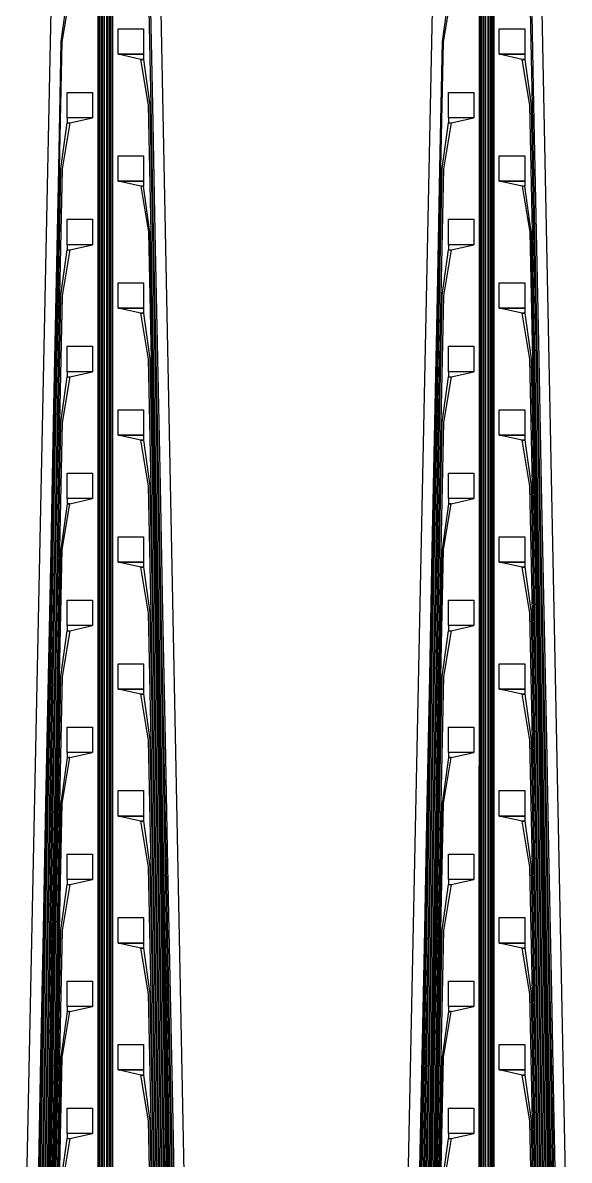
# Model space of a CAD drawing. Header units: inches. Extents: x 115980 to 170179, y 57000 to 74333.
# Drawn here: x 141950.8 to 142165.8, y 70485.9 to 70933.8 of the extents above; entities that cross this region are included whole.
import ezdxf

# ---------------------------------------------------------------- set-up
doc = ezdxf.new("R2010")
doc.units = ezdxf.units.IN
doc.header["$MEASUREMENT"] = 0
for name, color, linetype in [('metal', 221, 'Continuous'), ('nitride window', 40, 'Continuous'), ('profile', 140, 'Continuous')]:
    doc.layers.add(name, color=color, linetype=linetype)

msp = doc.modelspace()

# ---------------------------------------------------------------- linework, layer by layer
at = {"layer": 'metal'}
for points in [[(141984.59, 70294.41), (141984.29, 70324.41), (141984.29, 70958.42), (141984.29, 71008.42), (141984.29, 71058.42), (141984.43, 71087.53), (141986.75, 71119.42), (141985.75, 71119.42), (141983.63, 71087.53), (141983.79, 71058.42), (141983.79, 71008.42), (141983.79, 70958.42), (141983.79, 70324.41), (141983.69, 70294.41)], [(142134.59, 70294.41), (142134.29, 70324.41), (142134.29, 70958.42), (142134.29, 71008.42), (142134.29, 71058.42), (142134.43, 71087.53), (142136.75, 71119.42), (142135.75, 71119.42), (142133.63, 71087.53), (142133.79, 71058.42), (142133.79, 71008.42), (142133.79, 70958.42), (142133.79, 70324.41), (142133.69, 70294.41)], [(141981.89, 70294.41), (141982.29, 70324.41), (141982.29, 70958.42), (141982.29, 71008.42), (141982.3, 71058.41), (141981.19, 71094.55), (141982.19, 71094.55), (141982.79, 71058.42), (141982.79, 71008.42), (141982.79, 70958.42), (141982.79, 70324.41), (141982.79, 70294.41)], [(142131.89, 70294.41), (142132.29, 70324.41), (142132.29, 70958.42), (142132.29, 71008.42), (142132.3, 71058.41), (142131.19, 71094.55), (142132.19, 71094.55), (142132.79, 71058.42), (142132.79, 71008.42), (142132.79, 70958.42), (142132.79, 70324.41), (142132.79, 70294.41)], [(141986.39, 70294.41), (141985.29, 70324.41), (141985.29, 70958.42), (141985.29, 71008.42), (141985.29, 71058.35), (141989.29, 71069.28), (141988.29, 71069.42), (141984.79, 71058.42), (141984.79, 71008.42), (141984.79, 70958.42), (141984.79, 70324.41), (141985.49, 70294.41)], [(142136.39, 70294.41), (142135.29, 70324.41), (142135.29, 70958.42), (142135.29, 71008.42), (142135.29, 71058.35), (142139.29, 71069.28), (142138.29, 71069.42), (142134.79, 71058.42), (142134.79, 71008.42), (142134.79, 70958.42), (142134.79, 70324.41), (142135.49, 70294.41)], [(141980.09, 70294.41), (141981.29, 70324.41), (141981.29, 70958.42), (141981.3, 71008.37), (141977.29, 71044.42), (141978.29, 71044.42), (141981.79, 71008.42), (141981.79, 70958.42), (141981.79, 70324.41), (141980.99, 70294.41)], [(142130.09, 70294.41), (142131.29, 70324.41), (142131.29, 70958.42), (142131.3, 71008.37), (142127.29, 71044.42), (142128.29, 71044.42), (142131.79, 71008.42), (142131.79, 70958.42), (142131.79, 70324.41), (142130.99, 70294.41)], [(141988.19, 70294.41), (141986.29, 70324.41), (141986.29, 70958.42), (141986.28, 71008.3), (141989.29, 71019.42), (141988.29, 71019.42), (141985.79, 71008.42), (141985.79, 70958.42), (141985.79, 70324.41), (141987.29, 70294.41)], [(142138.19, 70294.41), (142136.29, 70324.41), (142136.29, 70958.42), (142136.28, 71008.3), (142139.29, 71019.42), (142138.29, 71019.42), (142135.79, 71008.42), (142135.79, 70958.42), (142135.79, 70324.41), (142137.29, 70294.41)], [(141979.19, 70294.41), (141980.79, 70324.41), (141980.79, 70958.42), (141978.29, 70994.42), (141977.29, 70994.42), (141980.3, 70958.36), (141980.29, 70324.41), (141978.29, 70294.41)], [(142129.19, 70294.41), (142130.79, 70324.41), (142130.79, 70958.42), (142128.29, 70994.42), (142127.29, 70994.42), (142130.3, 70958.36), (142130.29, 70324.41), (142128.29, 70294.41)], [(141988.29, 70921.42), (141988.29, 70931.42), (141998.29, 70931.42), (141998.29, 70921.42)], [(142138.29, 70921.42), (142138.29, 70931.42), (142148.29, 70931.42), (142148.29, 70921.42)], [(141997.29, 70919.42), (141988.29, 70921.42), (141998.29, 70921.42), (141998.29, 70919.42)], [(142147.29, 70919.42), (142138.29, 70921.42), (142148.29, 70921.42), (142148.29, 70919.42)], [(141968.29, 70896.42), (141968.29, 70906.42), (141978.29, 70906.42), (141978.29, 70896.42)], [(142118.29, 70896.42), (142118.29, 70906.42), (142128.29, 70906.42), (142128.29, 70896.42)], [(141969.29, 70894.42), (141978.29, 70896.42), (141968.29, 70896.42), (141968.29, 70894.42)], [(142119.29, 70894.42), (142128.29, 70896.42), (142118.29, 70896.42), (142118.29, 70894.42)], [(141988.29, 70871.42), (141988.29, 70881.42), (141998.29, 70881.42), (141998.29, 70871.42)], [(142138.29, 70871.42), (142138.29, 70881.42), (142148.29, 70881.42), (142148.29, 70871.42)], [(141997.29, 70869.42), (141988.29, 70871.42), (141998.29, 70871.42), (141998.29, 70869.42)], [(142147.29, 70869.42), (142138.29, 70871.42), (142148.29, 70871.42), (142148.29, 70869.42)], [(141968.29, 70846.42), (141968.29, 70856.42), (141978.29, 70856.42), (141978.29, 70846.42)], [(142118.29, 70846.42), (142118.29, 70856.42), (142128.29, 70856.42), (142128.29, 70846.42)], [(141969.29, 70844.42), (141978.29, 70846.42), (141968.29, 70846.42), (141968.29, 70844.42)], [(142119.29, 70844.42), (142128.29, 70846.42), (142118.29, 70846.42), (142118.29, 70844.42)], [(141988.29, 70821.42), (141988.29, 70831.42), (141998.29, 70831.42), (141998.29, 70821.42)], [(142138.29, 70821.42), (142138.29, 70831.42), (142148.29, 70831.42), (142148.29, 70821.42)], [(141997.29, 70819.42), (141988.29, 70821.42), (141998.29, 70821.42), (141998.29, 70819.42)], [(142147.29, 70819.42), (142138.29, 70821.42), (142148.29, 70821.42), (142148.29, 70819.42)], [(141968.29, 70796.42), (141968.29, 70806.42), (141978.29, 70806.42), (141978.29, 70796.42)], [(142118.29, 70796.42), (142118.29, 70806.42), (142128.29, 70806.42), (142128.29, 70796.42)], [(141969.29, 70794.42), (141978.29, 70796.42), (141968.29, 70796.42), (141968.29, 70794.42)], [(142119.29, 70794.42), (142128.29, 70796.42), (142118.29, 70796.42), (142118.29, 70794.42)], [(141960.29, 70294.41), (141957.8, 70321.81), (141957.79, 70376.42), (141958.79, 70426.42), (141959.79, 70476.42), (141960.79, 70526.42), (141961.79, 70576.42), (141962.79, 70626.42), (141963.79, 70676.42), (141964.79, 70726.42), (141965.79, 70776.42), (141968.29, 70794.42), (141969.29, 70794.42), (141966.29, 70776.35), (141965.29, 70726.42), (141964.29, 70676.42), (141963.29, 70626.42), (141962.29, 70576.42), (141961.29, 70526.42), (141960.29, 70476.42), (141959.29, 70426.42), (141958.29, 70376.42), (141958.3, 70321.96), (141961.19, 70294.41)], [(142110.29, 70294.41), (142107.8, 70321.81), (142107.79, 70376.42), (142108.79, 70426.42), (142109.79, 70476.42), (142110.79, 70526.42), (142111.79, 70576.42), (142112.79, 70626.42), (142113.79, 70676.42), (142114.79, 70726.42), (142115.79, 70776.42), (142118.29, 70794.42), (142119.29, 70794.42), (142116.29, 70776.35), (142115.29, 70726.42), (142114.29, 70676.42), (142113.29, 70626.42), (142112.29, 70576.42), (142111.29, 70526.42), (142110.29, 70476.42), (142109.29, 70426.42), (142108.29, 70376.42), (142108.3, 70321.96), (142111.19, 70294.41)], [(141988.29, 70771.42), (141988.29, 70781.42), (141998.29, 70781.42), (141998.29, 70771.42)], [(142138.29, 70771.42), (142138.29, 70781.42), (142148.29, 70781.42), (142148.29, 70771.42)], [(141997.29, 70769.42), (141988.29, 70771.42), (141998.29, 70771.42), (141998.29, 70769.42)], [(142003.49, 70294.41), (142007.29, 70322.25), (142007.29, 70369.42), (142007.29, 70401.42), (142006.29, 70451.42), (142005.29, 70501.42), (142004.29, 70551.42), (142003.29, 70601.42), (142002.29, 70651.42), (142001.29, 70701.42), (142000.3, 70751.35), (141997.29, 70769.42), (141998.29, 70769.42), (142000.79, 70751.42), (142001.79, 70701.42), (142002.79, 70651.42), (142003.79, 70601.42), (142004.79, 70551.42), (142005.79, 70501.42), (142006.79, 70451.42), (142007.79, 70401.42), (142007.79, 70369.42), (142007.79, 70322.1), (142004.39, 70294.41)], [(142147.29, 70769.42), (142138.29, 70771.42), (142148.29, 70771.42), (142148.29, 70769.42)], [(142153.49, 70294.41), (142157.29, 70322.25), (142157.29, 70369.42), (142157.29, 70401.42), (142156.29, 70451.42), (142155.29, 70501.42), (142154.29, 70551.42), (142153.29, 70601.42), (142152.29, 70651.42), (142151.29, 70701.42), (142150.3, 70751.35), (142147.29, 70769.42), (142148.29, 70769.42), (142150.79, 70751.42), (142151.79, 70701.42), (142152.79, 70651.42), (142153.79, 70601.42), (142154.79, 70551.42), (142155.79, 70501.42), (142156.79, 70451.42), (142157.79, 70401.42), (142157.79, 70369.42), (142157.79, 70322.1), (142154.39, 70294.41)], [(141968.29, 70746.42), (141968.29, 70756.42), (141978.29, 70756.42), (141978.29, 70746.42)], [(142118.29, 70746.42), (142118.29, 70756.42), (142128.29, 70756.42), (142128.29, 70746.42)], [(141969.29, 70744.42), (141978.29, 70746.42), (141968.29, 70746.42), (141968.29, 70744.42)], [(142119.29, 70744.42), (142128.29, 70746.42), (142118.29, 70746.42), (142118.29, 70744.42)], [(141962.99, 70294.41), (141959.3, 70322.27), (141959.29, 70376.42), (141960.29, 70426.42), (141961.29, 70476.42), (141962.29, 70526.42), (141963.29, 70576.42), (141964.29, 70626.42), (141965.29, 70676.42), (141966.29, 70726.35), (141969.29, 70744.42), (141968.29, 70744.42), (141965.79, 70726.42), (141964.79, 70676.42), (141963.79, 70626.42), (141962.79, 70576.42), (141961.79, 70526.42), (141960.79, 70476.42), (141959.79, 70426.42), (141958.79, 70376.42), (141958.8, 70322.12), (141962.09, 70294.41)], [(142112.99, 70294.41), (142109.3, 70322.27), (142109.29, 70376.42), (142110.29, 70426.42), (142111.29, 70476.42), (142112.29, 70526.42), (142113.29, 70576.42), (142114.29, 70626.42), (142115.29, 70676.42), (142116.29, 70726.35), (142119.29, 70744.42), (142118.29, 70744.42), (142115.79, 70726.42), (142114.79, 70676.42), (142113.79, 70626.42), (142112.79, 70576.42), (142111.79, 70526.42), (142110.79, 70476.42), (142109.79, 70426.42), (142108.79, 70376.42), (142108.8, 70322.12), (142112.09, 70294.41)], [(141988.29, 70721.42), (141988.29, 70731.42), (141998.29, 70731.42), (141998.29, 70721.42)], [(142138.29, 70721.42), (142138.29, 70731.42), (142148.29, 70731.42), (142148.29, 70721.42)], [(141997.29, 70719.42), (141988.29, 70721.42), (141998.29, 70721.42), (141998.29, 70719.42)], [(142001.69, 70294.41), (142006.29, 70322.56), (142006.29, 70369.42), (142006.29, 70401.42), (142005.29, 70451.42), (142004.29, 70501.42), (142003.29, 70551.42), (142002.29, 70601.42), (142001.29, 70651.42), (142000.3, 70701.35), (141997.29, 70719.42), (141998.29, 70719.42), (142000.79, 70701.42), (142001.79, 70651.42), (142002.79, 70601.42), (142003.79, 70551.42), (142004.79, 70501.42), (142005.79, 70451.42), (142006.79, 70401.42), (142006.79, 70369.42), (142006.79, 70322.41), (142002.59, 70294.41)], [(142147.29, 70719.42), (142138.29, 70721.42), (142148.29, 70721.42), (142148.29, 70719.42)], [(142151.69, 70294.41), (142156.29, 70322.56), (142156.29, 70369.42), (142156.29, 70401.42), (142155.29, 70451.42), (142154.29, 70501.42), (142153.29, 70551.42), (142152.29, 70601.42), (142151.29, 70651.42), (142150.3, 70701.35), (142147.29, 70719.42), (142148.29, 70719.42), (142150.79, 70701.42), (142151.79, 70651.42), (142152.79, 70601.42), (142153.79, 70551.42), (142154.79, 70501.42), (142155.79, 70451.42), (142156.79, 70401.42), (142156.79, 70369.42), (142156.79, 70322.41), (142152.59, 70294.41)], [(141968.29, 70696.42), (141968.29, 70706.42), (141978.29, 70706.42), (141978.29, 70696.42)], [(142118.29, 70696.42), (142118.29, 70706.42), (142128.29, 70706.42), (142128.29, 70696.42)], [(141963.89, 70294.41), (141959.8, 70322.42), (141959.79, 70376.42), (141960.79, 70426.42), (141961.79, 70476.42), (141962.79, 70526.42), (141963.79, 70576.42), (141964.79, 70626.42), (141965.79, 70676.42), (141968.29, 70694.42), (141969.29, 70694.42), (141966.29, 70676.35), (141965.29, 70626.42), (141964.29, 70576.42), (141963.29, 70526.42), (141962.29, 70476.42), (141961.29, 70426.42), (141960.29, 70376.42), (141960.3, 70322.58), (141964.79, 70294.41)], [(141969.29, 70694.42), (141978.29, 70696.42), (141968.29, 70696.42), (141968.29, 70694.42)], [(142113.89, 70294.41), (142109.8, 70322.42), (142109.79, 70376.42), (142110.79, 70426.42), (142111.79, 70476.42), (142112.79, 70526.42), (142113.79, 70576.42), (142114.79, 70626.42), (142115.79, 70676.42), (142118.29, 70694.42), (142119.29, 70694.42), (142116.29, 70676.35), (142115.29, 70626.42), (142114.29, 70576.42), (142113.29, 70526.42), (142112.29, 70476.42), (142111.29, 70426.42), (142110.29, 70376.42), (142110.3, 70322.58), (142114.79, 70294.41)], [(142119.29, 70694.42), (142128.29, 70696.42), (142118.29, 70696.42), (142118.29, 70694.42)], [(141988.29, 70671.42), (141988.29, 70681.42), (141998.29, 70681.42), (141998.29, 70671.42)], [(142138.29, 70671.42), (142138.29, 70681.42), (142148.29, 70681.42), (142148.29, 70671.42)], [(141997.29, 70669.42), (141988.29, 70671.42), (141998.29, 70671.42), (141998.29, 70669.42)], [(142147.29, 70669.42), (142138.29, 70671.42), (142148.29, 70671.42), (142148.29, 70669.42)], [(141999.89, 70294.41), (142005.29, 70322.86), (142005.29, 70369.42), (142005.29, 70401.42), (142004.29, 70451.42), (142003.29, 70501.42), (142002.29, 70551.42), (142001.29, 70601.42), (142000.3, 70651.35), (141997.29, 70669.42), (141998.29, 70669.42), (142000.79, 70651.42), (142001.79, 70601.42), (142002.79, 70551.42), (142003.79, 70501.42), (142004.79, 70451.42), (142005.79, 70401.42), (142005.79, 70369.42), (142005.79, 70322.71), (142000.79, 70294.41)], [(142149.89, 70294.41), (142155.29, 70322.86), (142155.29, 70369.42), (142155.29, 70401.42), (142154.29, 70451.42), (142153.29, 70501.42), (142152.29, 70551.42), (142151.29, 70601.42), (142150.3, 70651.35), (142147.29, 70669.42), (142148.29, 70669.42), (142150.79, 70651.42), (142151.79, 70601.42), (142152.79, 70551.42), (142153.79, 70501.42), (142154.79, 70451.42), (142155.79, 70401.42), (142155.79, 70369.42), (142155.79, 70322.71), (142150.79, 70294.41)], [(141968.29, 70646.42), (141968.29, 70656.42), (141978.29, 70656.42), (141978.29, 70646.42)], [(142118.29, 70646.42), (142118.29, 70656.42), (142128.29, 70656.42), (142128.29, 70646.42)], [(141966.59, 70294.41), (141961.3, 70322.88), (141961.29, 70376.42), (141962.29, 70426.42), (141963.29, 70476.42), (141964.29, 70526.42), (141965.29, 70576.42), (141966.29, 70626.35), (141969.29, 70644.42), (141968.29, 70644.42), (141965.79, 70626.42), (141964.79, 70576.42), (141963.79, 70526.42), (141962.79, 70476.42), (141961.79, 70426.42), (141960.79, 70376.42), (141960.8, 70322.73), (141965.69, 70294.41)], [(141969.29, 70644.42), (141978.29, 70646.42), (141968.29, 70646.42), (141968.29, 70644.42)], [(142116.59, 70294.41), (142111.3, 70322.88), (142111.29, 70376.42), (142112.29, 70426.42), (142113.29, 70476.42), (142114.29, 70526.42), (142115.29, 70576.42), (142116.29, 70626.35), (142119.29, 70644.42), (142118.29, 70644.42), (142115.79, 70626.42), (142114.79, 70576.42), (142113.79, 70526.42), (142112.79, 70476.42), (142111.79, 70426.42), (142110.79, 70376.42), (142110.8, 70322.73), (142115.69, 70294.41)], [(142119.29, 70644.42), (142128.29, 70646.42), (142118.29, 70646.42), (142118.29, 70644.42)], [(141988.29, 70621.42), (141988.29, 70631.42), (141998.29, 70631.42), (141998.29, 70621.42)], [(142138.29, 70621.42), (142138.29, 70631.42), (142148.29, 70631.42), (142148.29, 70621.42)], [(141997.29, 70619.42), (141988.29, 70621.42), (141998.29, 70621.42), (141998.29, 70619.42)], [(142147.29, 70619.42), (142138.29, 70621.42), (142148.29, 70621.42), (142148.29, 70619.42)], [(141998.09, 70294.41), (142004.29, 70323.17), (142004.29, 70369.42), (142004.29, 70401.42), (142003.29, 70451.42), (142002.29, 70501.42), (142001.29, 70551.42), (142000.3, 70601.35), (141997.29, 70619.42), (141998.29, 70619.42), (142000.79, 70601.42), (142001.79, 70551.42), (142002.79, 70501.42), (142003.79, 70451.42), (142004.79, 70401.42), (142004.79, 70369.42), (142004.79, 70323.02), (141998.99, 70294.41)], [(142148.09, 70294.41), (142154.29, 70323.17), (142154.29, 70369.42), (142154.29, 70401.42), (142153.29, 70451.42), (142152.29, 70501.42), (142151.29, 70551.42), (142150.3, 70601.35), (142147.29, 70619.42), (142148.29, 70619.42), (142150.79, 70601.42), (142151.79, 70551.42), (142152.79, 70501.42), (142153.79, 70451.42), (142154.79, 70401.42), (142154.79, 70369.42), (142154.79, 70323.02), (142148.99, 70294.41)], [(141968.29, 70596.42), (141968.29, 70606.42), (141978.29, 70606.42), (141978.29, 70596.42)], [(142118.29, 70596.42), (142118.29, 70606.42), (142128.29, 70606.42), (142128.29, 70596.42)], [(141967.49, 70294.41), (141961.8, 70323.03), (141961.79, 70376.42), (141962.79, 70426.42), (141963.79, 70476.42), (141964.79, 70526.42), (141965.79, 70576.42), (141968.29, 70594.42), (141969.29, 70594.42), (141966.29, 70576.35), (141965.29, 70526.42), (141964.29, 70476.42), (141963.29, 70426.42), (141962.29, 70376.42), (141962.3, 70323.19), (141968.39, 70294.41)], [(141969.29, 70594.42), (141978.29, 70596.42), (141968.29, 70596.42), (141968.29, 70594.42)], [(142117.49, 70294.41), (142111.8, 70323.03), (142111.79, 70376.42), (142112.79, 70426.42), (142113.79, 70476.42), (142114.79, 70526.42), (142115.79, 70576.42), (142118.29, 70594.42), (142119.29, 70594.42), (142116.29, 70576.35), (142115.29, 70526.42), (142114.29, 70476.42), (142113.29, 70426.42), (142112.29, 70376.42), (142112.3, 70323.19), (142118.39, 70294.41)], [(142119.29, 70594.42), (142128.29, 70596.42), (142118.29, 70596.42), (142118.29, 70594.42)], [(141988.29, 70571.42), (141988.29, 70581.42), (141998.29, 70581.42), (141998.29, 70571.42)], [(142138.29, 70571.42), (142138.29, 70581.42), (142148.29, 70581.42), (142148.29, 70571.42)], [(141997.29, 70569.42), (141988.29, 70571.42), (141998.29, 70571.42), (141998.29, 70569.42)], [(142147.29, 70569.42), (142138.29, 70571.42), (142148.29, 70571.42), (142148.29, 70569.42)], [(141996.29, 70294.41), (142003.29, 70323.47), (142003.29, 70369.42), (142003.29, 70401.42), (142002.29, 70451.42), (142001.29, 70501.42), (142000.3, 70551.35), (141997.29, 70569.42), (141998.29, 70569.42), (142000.79, 70551.42), (142001.79, 70501.42), (142002.79, 70451.42), (142003.79, 70401.42), (142003.79, 70369.42), (142003.79, 70323.32), (141997.19, 70294.41)], [(142146.29, 70294.41), (142153.29, 70323.47), (142153.29, 70369.42), (142153.29, 70401.42), (142152.29, 70451.42), (142151.29, 70501.42), (142150.3, 70551.35), (142147.29, 70569.42), (142148.29, 70569.42), (142150.79, 70551.42), (142151.79, 70501.42), (142152.79, 70451.42), (142153.79, 70401.42), (142153.79, 70369.42), (142153.79, 70323.32), (142147.19, 70294.41)], [(141968.29, 70546.42), (141968.29, 70556.42), (141978.29, 70556.42), (141978.29, 70546.42)], [(142118.29, 70546.42), (142118.29, 70556.42), (142128.29, 70556.42), (142128.29, 70546.42)], [(141970.19, 70294.41), (141963.3, 70323.49), (141963.29, 70376.42), (141964.29, 70426.42), (141965.29, 70476.42), (141966.29, 70526.35), (141969.29, 70544.42), (141968.29, 70544.42), (141965.79, 70526.42), (141964.79, 70476.42), (141963.79, 70426.42), (141962.79, 70376.42), (141962.8, 70323.34), (141969.29, 70294.41)], [(141969.29, 70544.42), (141978.29, 70546.42), (141968.29, 70546.42), (141968.29, 70544.42)], [(142120.19, 70294.41), (142113.3, 70323.49), (142113.29, 70376.42), (142114.29, 70426.42), (142115.29, 70476.42), (142116.29, 70526.35), (142119.29, 70544.42), (142118.29, 70544.42), (142115.79, 70526.42), (142114.79, 70476.42), (142113.79, 70426.42), (142112.79, 70376.42), (142112.8, 70323.34), (142119.29, 70294.41)], [(142119.29, 70544.42), (142128.29, 70546.42), (142118.29, 70546.42), (142118.29, 70544.42)], [(141988.29, 70521.42), (141988.29, 70531.42), (141998.29, 70531.42), (141998.29, 70521.42)], [(142138.29, 70521.42), (142138.29, 70531.42), (142148.29, 70531.42), (142148.29, 70521.42)], [(141997.29, 70519.42), (141988.29, 70521.42), (141998.29, 70521.42), (141998.29, 70519.42)], [(141994.49, 70294.41), (142002.29, 70323.78), (142002.29, 70369.42), (142002.29, 70401.42), (142001.29, 70451.42), (142000.3, 70501.35), (141997.29, 70519.42), (141998.29, 70519.42), (142000.79, 70501.42), (142001.79, 70451.42), (142002.79, 70401.42), (142002.79, 70369.42), (142002.79, 70323.63), (141995.39, 70294.41)], [(142147.29, 70519.42), (142138.29, 70521.42), (142148.29, 70521.42), (142148.29, 70519.42)], [(142144.49, 70294.41), (142152.29, 70323.78), (142152.29, 70369.42), (142152.29, 70401.42), (142151.29, 70451.42), (142150.3, 70501.35), (142147.29, 70519.42), (142148.29, 70519.42), (142150.79, 70501.42), (142151.79, 70451.42), (142152.79, 70401.42), (142152.79, 70369.42), (142152.79, 70323.63), (142145.39, 70294.41)], [(141968.29, 70496.42), (141968.29, 70506.42), (141978.29, 70506.42), (141978.29, 70496.42)], [(142118.29, 70496.42), (142118.29, 70506.42), (142128.29, 70506.42), (142128.29, 70496.42)], [(141969.29, 70494.42), (141978.29, 70496.42), (141968.29, 70496.42), (141968.29, 70494.42)], [(142119.29, 70494.42), (142128.29, 70496.42), (142118.29, 70496.42), (142118.29, 70494.42)], [(141971.09, 70294.41), (141963.8, 70323.64), (141963.79, 70376.42), (141964.79, 70426.42), (141965.79, 70476.42), (141968.29, 70494.42), (141969.29, 70494.42), (141966.29, 70476.35), (141965.29, 70426.42), (141964.29, 70376.42), (141964.3, 70323.8), (141971.99, 70294.41)], [(142121.09, 70294.41), (142113.8, 70323.64), (142113.79, 70376.42), (142114.79, 70426.42), (142115.79, 70476.42), (142118.29, 70494.42), (142119.29, 70494.42), (142116.29, 70476.35), (142115.29, 70426.42), (142114.29, 70376.42), (142114.3, 70323.8), (142121.99, 70294.41)]]:
    msp.add_lwpolyline(points, close=True, dxfattribs=at)
for points in [[(142010.29, 70451.42), (142009.29, 70501.42), (142008.29, 70551.42), (142007.29, 70601.42), (142006.29, 70651.42), (142005.29, 70701.42), (142004.29, 70751.42), (142003.29, 70801.42), (142002.29, 70851.42), (142001.29, 70901.42), (142000.3, 70951.35), (141997.29, 70969.42), (141998.29, 70969.42), (142000.79, 70951.42), (142001.79, 70901.42), (142002.79, 70851.42), (142003.79, 70801.42), (142004.79, 70751.42), (142005.79, 70701.42), (142006.79, 70651.42), (142007.79, 70601.42), (142008.79, 70551.42), (142009.79, 70501.42), (142010.79, 70451.42)], [(142160.29, 70451.42), (142159.29, 70501.42), (142158.29, 70551.42), (142157.29, 70601.42), (142156.29, 70651.42), (142155.29, 70701.42), (142154.29, 70751.42), (142153.29, 70801.42), (142152.29, 70851.42), (142151.29, 70901.42), (142150.3, 70951.35), (142147.29, 70969.42), (142148.29, 70969.42), (142150.79, 70951.42), (142151.79, 70901.42), (142152.79, 70851.42), (142153.79, 70801.42), (142154.79, 70751.42), (142155.79, 70701.42), (142156.79, 70651.42), (142157.79, 70601.42), (142158.79, 70551.42), (142159.79, 70501.42), (142160.79, 70451.42)], [(141957.29, 70476.42), (141958.29, 70526.42), (141959.29, 70576.42), (141960.29, 70626.42), (141961.29, 70676.42), (141962.29, 70726.42), (141963.29, 70776.42), (141964.29, 70826.42), (141965.29, 70876.42), (141966.29, 70926.35), (141969.29, 70944.42), (141968.29, 70944.42), (141965.79, 70926.42), (141964.79, 70876.42), (141963.79, 70826.42), (141962.79, 70776.42), (141961.79, 70726.42), (141960.79, 70676.42), (141959.79, 70626.42), (141958.79, 70576.42), (141957.79, 70526.42), (141956.79, 70476.42)], [(142107.29, 70476.42), (142108.29, 70526.42), (142109.29, 70576.42), (142110.29, 70626.42), (142111.29, 70676.42), (142112.29, 70726.42), (142113.29, 70776.42), (142114.29, 70826.42), (142115.29, 70876.42), (142116.29, 70926.35), (142119.29, 70944.42), (142118.29, 70944.42), (142115.79, 70926.42), (142114.79, 70876.42), (142113.79, 70826.42), (142112.79, 70776.42), (142111.79, 70726.42), (142110.79, 70676.42), (142109.79, 70626.42), (142108.79, 70576.42), (142107.79, 70526.42), (142106.79, 70476.42)], [(142009.29, 70451.42), (142008.29, 70501.42), (142007.29, 70551.42), (142006.29, 70601.42), (142005.29, 70651.42), (142004.29, 70701.42), (142003.29, 70751.42), (142002.29, 70801.42), (142001.29, 70851.42), (142000.3, 70901.35), (141997.29, 70919.42), (141998.29, 70919.42), (142000.79, 70901.42), (142001.79, 70851.42), (142002.79, 70801.42), (142003.79, 70751.42), (142004.79, 70701.42), (142005.79, 70651.42), (142006.79, 70601.42), (142007.79, 70551.42), (142008.79, 70501.42), (142009.79, 70451.42)], [(142159.29, 70451.42), (142158.29, 70501.42), (142157.29, 70551.42), (142156.29, 70601.42), (142155.29, 70651.42), (142154.29, 70701.42), (142153.29, 70751.42), (142152.29, 70801.42), (142151.29, 70851.42), (142150.3, 70901.35), (142147.29, 70919.42), (142148.29, 70919.42), (142150.79, 70901.42), (142151.79, 70851.42), (142152.79, 70801.42), (142153.79, 70751.42), (142154.79, 70701.42), (142155.79, 70651.42), (142156.79, 70601.42), (142157.79, 70551.42), (142158.79, 70501.42), (142159.79, 70451.42)], [(141957.79, 70476.42), (141958.79, 70526.42), (141959.79, 70576.42), (141960.79, 70626.42), (141961.79, 70676.42), (141962.79, 70726.42), (141963.79, 70776.42), (141964.79, 70826.42), (141965.79, 70876.42), (141968.29, 70894.42), (141969.29, 70894.42), (141966.29, 70876.35), (141965.29, 70826.42), (141964.29, 70776.42), (141963.29, 70726.42), (141962.29, 70676.42), (141961.29, 70626.42), (141960.29, 70576.42), (141959.29, 70526.42), (141958.29, 70476.42)], [(142107.79, 70476.42), (142108.79, 70526.42), (142109.79, 70576.42), (142110.79, 70626.42), (142111.79, 70676.42), (142112.79, 70726.42), (142113.79, 70776.42), (142114.79, 70826.42), (142115.79, 70876.42), (142118.29, 70894.42), (142119.29, 70894.42), (142116.29, 70876.35), (142115.29, 70826.42), (142114.29, 70776.42), (142113.29, 70726.42), (142112.29, 70676.42), (142111.29, 70626.42), (142110.29, 70576.42), (142109.29, 70526.42), (142108.29, 70476.42)], [(142008.79, 70451.42), (142007.79, 70501.42), (142006.79, 70551.42), (142005.79, 70601.42), (142004.79, 70651.42), (142003.79, 70701.42), (142002.79, 70751.42), (142001.79, 70801.42), (142000.79, 70851.42), (141998.29, 70869.42), (141997.29, 70869.42), (142000.3, 70851.35), (142001.29, 70801.42), (142002.29, 70751.42), (142003.29, 70701.42), (142004.29, 70651.42), (142005.29, 70601.42), (142006.29, 70551.42), (142007.29, 70501.42), (142008.29, 70451.42)], [(142158.79, 70451.42), (142157.79, 70501.42), (142156.79, 70551.42), (142155.79, 70601.42), (142154.79, 70651.42), (142153.79, 70701.42), (142152.79, 70751.42), (142151.79, 70801.42), (142150.79, 70851.42), (142148.29, 70869.42), (142147.29, 70869.42), (142150.3, 70851.35), (142151.29, 70801.42), (142152.29, 70751.42), (142153.29, 70701.42), (142154.29, 70651.42), (142155.29, 70601.42), (142156.29, 70551.42), (142157.29, 70501.42), (142158.29, 70451.42)], [(141958.79, 70476.42), (141959.79, 70526.42), (141960.79, 70576.42), (141961.79, 70626.42), (141962.79, 70676.42), (141963.79, 70726.42), (141964.79, 70776.42), (141965.79, 70826.42), (141968.29, 70844.42), (141969.29, 70844.42), (141966.29, 70826.35), (141965.29, 70776.42), (141964.29, 70726.42), (141963.29, 70676.42), (141962.29, 70626.42), (141961.29, 70576.42), (141960.29, 70526.42), (141959.29, 70476.42)], [(142108.79, 70476.42), (142109.79, 70526.42), (142110.79, 70576.42), (142111.79, 70626.42), (142112.79, 70676.42), (142113.79, 70726.42), (142114.79, 70776.42), (142115.79, 70826.42), (142118.29, 70844.42), (142119.29, 70844.42), (142116.29, 70826.35), (142115.29, 70776.42), (142114.29, 70726.42), (142113.29, 70676.42), (142112.29, 70626.42), (142111.29, 70576.42), (142110.29, 70526.42), (142109.29, 70476.42)], [(142007.29, 70451.42), (142006.29, 70501.42), (142005.29, 70551.42), (142004.29, 70601.42), (142003.29, 70651.42), (142002.29, 70701.42), (142001.29, 70751.42), (142000.3, 70801.35), (141997.29, 70819.42), (141998.29, 70819.42), (142000.79, 70801.42), (142001.79, 70751.42), (142002.79, 70701.42), (142003.79, 70651.42), (142004.79, 70601.42), (142005.79, 70551.42), (142006.79, 70501.42), (142007.79, 70451.42)], [(142157.29, 70451.42), (142156.29, 70501.42), (142155.29, 70551.42), (142154.29, 70601.42), (142153.29, 70651.42), (142152.29, 70701.42), (142151.29, 70751.42), (142150.3, 70801.35), (142147.29, 70819.42), (142148.29, 70819.42), (142150.79, 70801.42), (142151.79, 70751.42), (142152.79, 70701.42), (142153.79, 70651.42), (142154.79, 70601.42), (142155.79, 70551.42), (142156.79, 70501.42), (142157.79, 70451.42)]]:
    msp.add_lwpolyline(points, dxfattribs=at)
at = {"layer": 'nitride window'}
for points in [[(141988.29, 70931.42), (141998.29, 70931.42), (141998.29, 70921.42), (141988.29, 70921.42)], [(142138.29, 70931.42), (142148.29, 70931.42), (142148.29, 70921.42), (142138.29, 70921.42)], [(141968.29, 70906.42), (141978.29, 70906.42), (141978.29, 70896.42), (141968.29, 70896.42)], [(142118.29, 70906.42), (142128.29, 70906.42), (142128.29, 70896.42), (142118.29, 70896.42)], [(141988.29, 70881.42), (141998.29, 70881.42), (141998.29, 70871.42), (141988.29, 70871.42)], [(142138.29, 70881.42), (142148.29, 70881.42), (142148.29, 70871.42), (142138.29, 70871.42)], [(141968.29, 70856.42), (141978.29, 70856.42), (141978.29, 70846.42), (141968.29, 70846.42)], [(142118.29, 70856.42), (142128.29, 70856.42), (142128.29, 70846.42), (142118.29, 70846.42)], [(141988.29, 70831.42), (141998.29, 70831.42), (141998.29, 70821.42), (141988.29, 70821.42)], [(142138.29, 70831.42), (142148.29, 70831.42), (142148.29, 70821.42), (142138.29, 70821.42)], [(141968.29, 70806.42), (141978.29, 70806.42), (141978.29, 70796.42), (141968.29, 70796.42)], [(142118.29, 70806.42), (142128.29, 70806.42), (142128.29, 70796.42), (142118.29, 70796.42)], [(141988.29, 70781.42), (141998.29, 70781.42), (141998.29, 70771.42), (141988.29, 70771.42)], [(142138.29, 70781.42), (142148.29, 70781.42), (142148.29, 70771.42), (142138.29, 70771.42)], [(141968.29, 70756.42), (141978.29, 70756.42), (141978.29, 70746.42), (141968.29, 70746.42)], [(142118.29, 70756.42), (142128.29, 70756.42), (142128.29, 70746.42), (142118.29, 70746.42)], [(141988.29, 70721.42), (141988.29, 70731.42), (141998.29, 70731.42), (141998.29, 70721.42)], [(142138.29, 70721.42), (142138.29, 70731.42), (142148.29, 70731.42), (142148.29, 70721.42)], [(141968.29, 70706.42), (141978.29, 70706.42), (141978.29, 70696.42), (141968.29, 70696.42)], [(142118.29, 70706.42), (142128.29, 70706.42), (142128.29, 70696.42), (142118.29, 70696.42)], [(141988.29, 70681.42), (141998.29, 70681.42), (141998.29, 70671.42), (141988.29, 70671.42)], [(142138.29, 70681.42), (142148.29, 70681.42), (142148.29, 70671.42), (142138.29, 70671.42)], [(141968.29, 70656.42), (141978.29, 70656.42), (141978.29, 70646.42), (141968.29, 70646.42)], [(142118.29, 70656.42), (142128.29, 70656.42), (142128.29, 70646.42), (142118.29, 70646.42)], [(141988.29, 70631.42), (141998.29, 70631.42), (141998.29, 70621.42), (141988.29, 70621.42)], [(142138.29, 70631.42), (142148.29, 70631.42), (142148.29, 70621.42), (142138.29, 70621.42)], [(141968.29, 70606.42), (141978.29, 70606.42), (141978.29, 70596.42), (141968.29, 70596.42)], [(142118.29, 70606.42), (142128.29, 70606.42), (142128.29, 70596.42), (142118.29, 70596.42)], [(141988.29, 70581.42), (141998.29, 70581.42), (141998.29, 70571.42), (141988.29, 70571.42)], [(142138.29, 70581.42), (142148.29, 70581.42), (142148.29, 70571.42), (142138.29, 70571.42)], [(141968.29, 70556.42), (141978.29, 70556.42), (141978.29, 70546.42), (141968.29, 70546.42)], [(142118.29, 70556.42), (142128.29, 70556.42), (142128.29, 70546.42), (142118.29, 70546.42)], [(141988.29, 70531.42), (141998.29, 70531.42), (141998.29, 70521.42), (141988.29, 70521.42)], [(142138.29, 70531.42), (142148.29, 70531.42), (142148.29, 70521.42), (142138.29, 70521.42)], [(141968.29, 70506.42), (141978.29, 70506.42), (141978.29, 70496.42), (141968.29, 70496.42)], [(142118.29, 70506.42), (142128.29, 70506.42), (142128.29, 70496.42), (142118.29, 70496.42)]]:
    msp.add_lwpolyline(points, close=True, dxfattribs=at)
at = {"layer": 'profile'}
for points in [[(142015.79, 69294.41), (141950.79, 69294.41), (141950.79, 70401.46), (141962.23, 70951.49), (141964.31, 71081.42), (141968.19, 71107.66), (141974.29, 71132.67), (141983.29, 71161.42), (141992.29, 71132.67), (141998.39, 71107.66), (142002.29, 71081.42), (142004.79, 70951.49), (142015.79, 70401.42)], [(142165.79, 69294.41), (142100.79, 69294.41), (142100.79, 70401.46), (142112.23, 70951.49), (142114.31, 71081.42), (142118.19, 71107.66), (142124.29, 71132.67), (142133.29, 71161.42), (142142.29, 71132.67), (142148.39, 71107.66), (142152.29, 71081.42), (142154.79, 70951.49), (142165.79, 70401.42)]]:
    msp.add_lwpolyline(points, close=True, dxfattribs=at)

doc.saveas('drawing.dxf')
